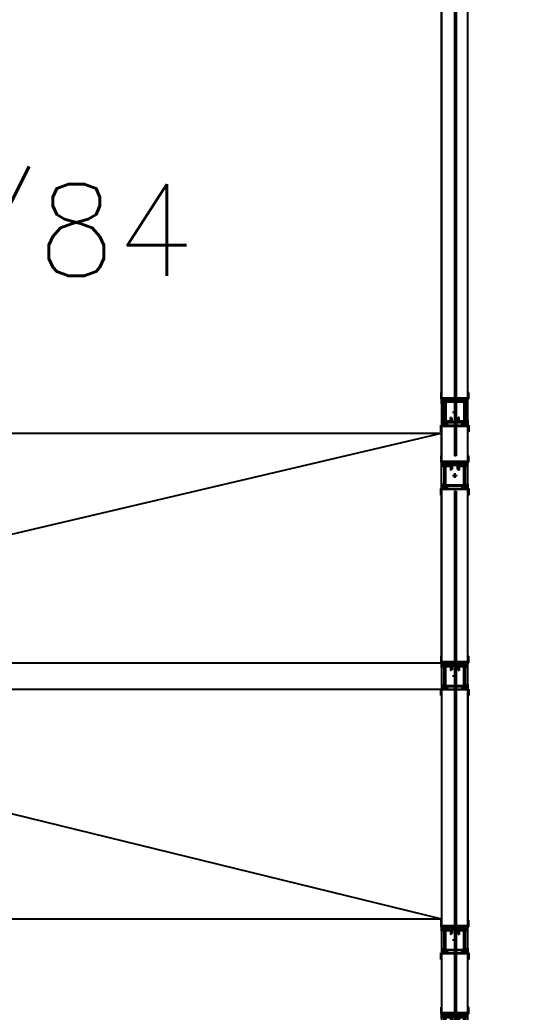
# Model space of a CAD drawing. Header units: millimetres. Extents: x 2280 to 2568, y 1267 to 1403.
# Drawn here: x 2297.661 to 2298.737, y 1348.839 to 1350.998 of the extents above; entities that cross this region are included whole.
import ezdxf

# ---------------------------------------------------------------- set-up
doc = ezdxf.new("R2010")
doc.units = ezdxf.units.MM
for name, color, linetype in [('6', 6, 'Continuous'), ('ALV', 2, 'Continuous'), ('DIV', 2, 'Continuous'), ('ENDEREÇO NOVO', 2, 'Continuous'), ('PL-Áreas-Depto', 2, 'Continuous'), ('REVISÃO', 6, 'Continuous')]:
    doc.layers.add(name, color=color, linetype=linetype)
doc.layers.get('REVISÃO').off()
doc.styles.add('UNB-100', font='simplex.shx', dxfattribs={"height": 0.2})

# ---------------------------------------------------------------- blocks, each defined once
blk = doc.blocks.new('div c mtt')
at = {"layer": 'DIV'}
for p, q in [((-0.0185, 1.2285), (-0.0285, 1.2285)), ((-0.0285, 1.2185), (-0.0285, 1.2285)), ((-0.0265, 1.2185), (-0.0285, 1.2185)), ((-0.0235, 1.2265), (-0.0265, 1.2265)), ((-0.0265, 1.2265), (-0.0265, 1.2185)), ((-0.0235, 1.2265), (-0.0235, 1.1735)), ((-0.0235, 1.2215), (-0.0235, 1.2265)), ((-0.0075, 1.2215), (-0.0235, 1.2215)), ((-0.0215, 1.2265), (-0.0215, 1.2235)), ((-0.0185, 1.2265), (-0.0215, 1.2265)), ((0.0215, 1.2235), (-0.0215, 1.2235)), ((-0.0215, 1.1785), (-0.0215, 1.2215)), ((-0.0095, 1.2195), (-0.0195, 1.2195)), ((-0.0195, 1.1785), (-0.0195, 1.2195)), ((-0.0185, 1.2285), (-0.0185, 1.2265)), ((-0.0095, 1.2195), (-0.0095, 1.2115)), ((-0.0075, 1.2115), (-0.0095, 1.2115)), ((-0.0075, 1.2215), (-0.0075, 1.2115)), ((-0.0055, 1.2135), (-0.0075, 1.2135)), ((-0.0055, 1.2215), (-0.0055, 1.2135)), ((0.0055, 1.2215), (-0.0055, 1.2215)), ((0.0055, 1.2215), (0.0055, 1.2135)), ((0.0075, 1.2135), (0.0055, 1.2135)), ((0.0075, 1.2215), (0.0075, 1.2115)), ((0.0235, 1.2215), (0.0075, 1.2215)), ((0.0095, 1.2115), (0.0075, 1.2115)), ((0.0095, 1.2195), (0.0095, 1.2115)), ((0.0195, 1.2195), (0.0095, 1.2195)), ((0.0185, 1.2265), (0.0185, 1.2285)), ((0.0185, 1.2285), (0.0285, 1.2285)), ((0.0185, 1.2265), (0.0215, 1.2265)), ((0.0195, 1.1785), (0.0195, 1.2195)), ((0.0215, 1.2265), (0.0215, 1.2235)), ((0.0215, 1.1785), (0.0215, 1.2215)), ((0.0235, 1.1735), (0.0235, 1.2265)), ((0.0235, 1.2265), (0.0265, 1.2265)), ((0.0235, 1.2215), (0.0235, 1.2265)), ((0.0265, 1.2185), (0.0265, 1.2265)), ((0.0265, 1.2185), (0.0285, 1.2185)), ((0.0285, 1.2185), (0.0285, 1.2285)), ((-0.0051, 1.2), (0.0051, 1.2)), ((-0.0049, 1.2), (0.0049, 1.2)), ((0, 1.1949), (0, 1.2051)), ((0, 1.1951), (0, 1.2049)), ((-0.0305, 1.1571, 1.35), (-0.0305, 1.1715, 1.35)), ((-0.0305, 1.1715, 1.35), (-0.0185, 1.1715, 1.35)), ((-0.0285, 1.1815), (-0.0285, 1.1715)), ((-0.0265, 1.1815), (-0.0285, 1.1815)), ((-0.0185, 1.1715), (-0.0285, 1.1715)), ((0.0285, 1.1695, 1.35), (-0.0285, 1.1695, 1.35)), ((-0.0285, 1.1695, 1.35), (-0.0285, 1.1571, 1.35)), ((0.0285, 1.1695, 1.35), (-0.0285, 1.1695, 1.35)), ((-0.0285, 1.1695, 1.35), (-0.0285, 0.0305, 1.35)), ((-0.0265, 1.1815), (-0.0265, 1.1735)), ((-0.0235, 1.1735), (-0.0265, 1.1735)), ((-0.0215, 1.1785), (-0.0235, 1.1785)), ((-0.0235, 1.1785), (-0.0235, 1.1735)), ((-0.0215, 1.1735), (-0.0215, 1.1765)), ((0.0215, 1.1765), (-0.0215, 1.1765)), ((-0.0185, 1.1735), (-0.0215, 1.1735)), ((0.0195, 1.1785), (-0.0195, 1.1785)), ((-0.0185, 1.1715, 1.35), (-0.0185, 1.1765, 1.35)), ((-0.0185, 1.1765, 1.35), (-0.0165, 1.1765, 1.35)), ((-0.0185, 1.1715), (-0.0185, 1.1735)), ((-0.0165, 1.1765, 1.35), (-0.0165, 1.1715, 1.35)), ((-0.0165, 1.1715, 1.35), (0.0165, 1.1715, 1.35)), ((0.0165, 1.1715, 1.35), (0.0165, 1.1765, 1.35)), ((0.0165, 1.1765, 1.35), (0.0185, 1.1765, 1.35)), ((0.0185, 1.1765, 1.35), (0.0185, 1.1715, 1.35)), ((0.0185, 1.1735), (0.0185, 1.1715)), ((0.0185, 1.1735), (0.0215, 1.1735)), ((0.0185, 1.1715, 1.35), (0.0305, 1.1715, 1.35)), ((0.0185, 1.1715), (0.0285, 1.1715)), ((0.0235, 1.1785), (0.0215, 1.1785)), ((0.0215, 1.1735), (0.0215, 1.1765)), ((0.0235, 1.1785), (0.0235, 1.1735)), ((0.0235, 1.1735), (0.0265, 1.1735)), ((0.0265, 1.1815), (0.0285, 1.1815)), ((0.0265, 1.1735), (0.0265, 1.1815)), ((0.0285, 1.1815), (0.0285, 1.1715)), ((0.0285, 1.1571, 1.35), (0.0285, 1.1695, 1.35)), ((0.0285, 0.0305, 1.35), (0.0285, 1.1695, 1.35)), ((0.0305, 1.1715, 1.35), (0.0305, 1.1571, 1.35)), ((-0.0285, 1.1571, 1.35), (-0.0305, 1.1571, 1.35)), ((0.0305, 1.1571, 1.35), (0.0285, 1.1571, 1.35)), ((-0.0285, 0.0429, 1.35), (-0.0305, 0.0429, 1.35)), ((-0.0305, 0.0429, 1.35), (-0.0305, 0.0285, 1.35)), ((-0.0305, 0.0285, 1.35), (-0.0185, 0.0285, 1.35)), ((-0.0285, 0.0305, 1.35), (-0.0285, 0.0429, 1.35)), ((0.0285, 0.0305, 1.35), (-0.0285, 0.0305, 1.35)), ((-0.0285, 0.0305, 1.35), (0.0285, 0.0305, 1.35)), ((-0.0185, 0.0285), (-0.0285, 0.0285)), ((-0.0285, 0.0185), (-0.0285, 0.0285)), ((-0.0235, 0.0265), (-0.0265, 0.0265)), ((-0.0265, 0.0265), (-0.0265, 0.0185)), ((-0.0235, 0.0265), (-0.0235, -0.0265)), ((-0.0235, 0.0215), (-0.0235, 0.0265)), ((-0.0215, 0.0265), (-0.0215, 0.0235)), ((-0.0185, 0.0265), (-0.0215, 0.0265)), ((0.0215, 0.0235), (-0.0215, 0.0235)), ((-0.0185, 0.0285, 1.35), (-0.0185, 0.0235, 1.35)), ((-0.0185, 0.0285), (-0.0185, 0.0265)), ((-0.0185, 0.0235, 1.35), (-0.0165, 0.0235, 1.35)), ((-0.0165, 0.0235, 1.35), (-0.0165, 0.0285, 1.35)), ((-0.0165, 0.0285, 1.35), (0.0165, 0.0285, 1.35)), ((0.0165, 0.0285, 1.35), (0.0165, 0.0235, 1.35)), ((0.0165, 0.0235, 1.35), (0.0185, 0.0235, 1.35)), ((0.0185, 0.0235, 1.35), (0.0185, 0.0285, 1.35)), ((0.0185, 0.0285, 1.35), (0.0305, 0.0285, 1.35)), ((0.0185, 0.0265), (0.0185, 0.0285)), ((0.0185, 0.0285), (0.0285, 0.0285)), ((0.0185, 0.0265), (0.0215, 0.0265)), ((0.0215, 0.0265), (0.0215, 0.0235)), ((0.0235, -0.0265), (0.0235, 0.0265)), ((0.0235, 0.0265), (0.0265, 0.0265)), ((0.0235, 0.0215), (0.0235, 0.0265)), ((0.0265, 0.0185), (0.0265, 0.0265)), ((0.0305, 0.0429, 1.35), (0.0285, 0.0429, 1.35)), ((0.0285, 0.0429, 1.35), (0.0285, 0.0305, 1.35)), ((0.0285, 0.0185), (0.0285, 0.0285)), ((0.0305, 0.0285, 1.35), (0.0305, 0.0429, 1.35)), ((-0.0265, 0.0185), (-0.0285, 0.0185)), ((-0.0075, 0.0215), (-0.0235, 0.0215)), ((-0.0215, -0.0215), (-0.0215, 0.0215)), ((-0.0095, 0.0195), (-0.0195, 0.0195)), ((-0.0195, -0.0215), (-0.0195, 0.0195)), ((-0.0095, 0.0195), (-0.0095, 0.0115)), ((-0.0075, 0.0115), (-0.0095, 0.0115)), ((-0.0075, 0.0215), (-0.0075, 0.0115)), ((-0.0055, 0.0135), (-0.0075, 0.0135)), ((-0.0055, 0.0215), (-0.0055, 0.0135)), ((0.0055, 0.0215), (-0.0055, 0.0215)), ((-0.0049, 0), (0.0049, 0)), ((0, -0.0051), (0, 0.0051)), ((0, 0.0051), (0, -0.0051)), ((0, -0.0049), (0, 0.0049)), ((0.0055, 0.0215), (0.0055, 0.0135)), ((0.0075, 0.0135), (0.0055, 0.0135)), ((0.0075, 0.0215), (0.0075, 0.0115)), ((0.0235, 0.0215), (0.0075, 0.0215)), ((0.0095, 0.0115), (0.0075, 0.0115)), ((0.0095, 0.0195), (0.0095, 0.0115)), ((0.0195, 0.0195), (0.0095, 0.0195)), ((0.0195, -0.0215), (0.0195, 0.0195)), ((0.0215, -0.0215), (0.0215, 0.0215)), ((0.0265, 0.0185), (0.0285, 0.0185)), ((-0.0285, -0.0185), (-0.0285, -0.0285)), ((-0.0265, -0.0185), (-0.0285, -0.0185)), ((-0.0265, -0.0185), (-0.0265, -0.0265)), ((-0.0215, -0.0215), (-0.0235, -0.0215)), ((-0.0235, -0.0215), (-0.0235, -0.0265)), ((0.0195, -0.0215), (-0.0195, -0.0215)), ((-0.0051, 0), (0.0051, 0)), ((-0.0051, 0), (0.0051, 0)), ((0.0235, -0.0215), (0.0215, -0.0215)), ((0.0235, -0.0215), (0.0235, -0.0265)), ((0.0265, -0.0185), (0.0285, -0.0185)), ((0.0265, -0.0265), (0.0265, -0.0185)), ((0.0285, -0.0185), (0.0285, -0.0285)), ((-0.0305, -0.0429, 1.35), (-0.0305, -0.0285, 1.35)), ((-0.0305, -0.0285, 1.35), (-0.0185, -0.0285, 1.35)), ((-0.0285, -0.0429, 1.35), (-0.0305, -0.0429, 1.35)), ((-0.0185, -0.0285), (-0.0285, -0.0285)), ((0.0285, -0.0305, 1.35), (-0.0285, -0.0305, 1.35)), ((-0.0285, -0.0305, 1.35), (-0.0285, -0.0429, 1.35)), ((0.0285, -0.0305, 1.35), (-0.0285, -0.0305, 1.35)), ((-0.0235, -0.0265), (-0.0265, -0.0265)), ((-0.0215, -0.0265), (-0.0215, -0.0235)), ((0.0215, -0.0235), (-0.0215, -0.0235)), ((-0.0185, -0.0265), (-0.0215, -0.0265)), ((-0.0185, -0.0285, 1.35), (-0.0185, -0.0235, 1.35)), ((-0.0185, -0.0235, 1.35), (-0.0165, -0.0235, 1.35)), ((-0.0185, -0.0285), (-0.0185, -0.0265)), ((-0.0165, -0.0235, 1.35), (-0.0165, -0.0285, 1.35)), ((-0.0165, -0.0285, 1.35), (0.0165, -0.0285, 1.35)), ((0.0165, -0.0285, 1.35), (0.0165, -0.0235, 1.35)), ((0.0165, -0.0235, 1.35), (0.0185, -0.0235, 1.35)), ((0.0185, -0.0235, 1.35), (0.0185, -0.0285, 1.35)), ((0.0185, -0.0265), (0.0185, -0.0285)), ((0.0185, -0.0265), (0.0215, -0.0265)), ((0.0185, -0.0285, 1.35), (0.0305, -0.0285, 1.35)), ((0.0185, -0.0285), (0.0285, -0.0285)), ((0.0215, -0.0265), (0.0215, -0.0235)), ((0.0235, -0.0265), (0.0265, -0.0265)), ((0.0285, -0.0429, 1.35), (0.0285, -0.0305, 1.35)), ((0.0305, -0.0429, 1.35), (0.0285, -0.0429, 1.35)), ((0.0305, -0.0285, 1.35), (0.0305, -0.0429, 1.35))]:
    blk.add_line(p, q, dxfattribs=at)
at = {"layer": 'DIV', "color": 1}
for p, q in [((-0.0005, 1.1655, 1.35), (-0.0005, 0.0425, 1.35)), ((0.0035, 1.1655, 1.35), (-0.0005, 1.1655, 1.35)), ((0.0035, 1.1655, 1.35), (0.0035, 0.0425, 1.35)), ((0.0035, 0.0425, 1.35), (-0.0005, 0.0425, 1.35))]:
    blk.add_line(p, q, dxfattribs=at)

msp = doc.modelspace()

# ---------------------------------------------------------------- linework, layer by layer
at = {"layer": 'ALV', "ltscale": 10}
for p, q in [((2298.5794, 1350.1877, -4.5533), (2298.5794, 1352.1784, 20.7674)), ((2298.6364, 1350.1877, -4.5533), (2298.6364, 1352.1784, 20.7674)), ((2296.5399, 1349.6195, 0.0057), (2298.5794, 1350.099, 1.35)), ((2298.5794, 1349.6134, -3.8736), (2298.5794, 1350.099, 2.3032)), ((2298.6364, 1349.6134, -3.8736), (2298.6364, 1350.1143, 2.4979)), ((2296.5342, 1349.542, 0.3), (2298.5794, 1349.042, 1.35)), ((2298.5794, 1349.5277, -3.8736), (2298.5794, 1349.042, 2.3032)), ((2298.6364, 1349.5277, -3.8736), (2298.6364, 1349.0267, 2.4979))]:
    msp.add_line(p, q, dxfattribs=at)
at = {"layer": 'DIV'}
for p, q in [((2298.5794, 1350.1877, -1.5), (2298.5774, 1350.1877, -1.5)), ((2298.5774, 1350.1877, -1.5), (2298.5774, 1350.1733, -1.5)), ((2298.5794, 1350.1753, -1.5), (2298.5794, 1350.1877, -1.5)), ((2298.6384, 1350.1877, -1.5), (2298.6364, 1350.1877, -1.5)), ((2298.6364, 1350.1877, -1.5), (2298.6364, 1350.1753, -1.5)), ((2298.6384, 1350.1733, -1.5), (2298.6384, 1350.1877, -1.5)), ((2298.5774, 1350.1733, -1.5), (2298.5894, 1350.1733, -1.5)), ((2298.6364, 1350.1753, -1.5), (2298.5794, 1350.1753, -1.5)), ((2298.6364, 1350.1753, -1.5), (2298.5794, 1350.1753, -1.5)), ((2298.5794, 1350.1633, -2.85), (2298.5794, 1350.1733, -2.85)), ((2298.5894, 1350.1733, -2.85), (2298.5794, 1350.1733, -2.85)), ((2298.5814, 1350.1633, -2.85), (2298.5794, 1350.1633, -2.85)), ((2298.5844, 1350.1713, -2.85), (2298.5814, 1350.1713, -2.85)), ((2298.5814, 1350.1633, -2.85), (2298.5814, 1350.1713, -2.85)), ((2298.5844, 1350.1183, -2.85), (2298.5844, 1350.1713, -2.85)), ((2298.5844, 1350.1663, -2.85), (2298.5844, 1350.1713, -2.85)), ((2298.5864, 1350.1663, -2.85), (2298.5844, 1350.1663, -2.85)), ((2298.5894, 1350.1713, -2.85), (2298.5864, 1350.1713, -2.85)), ((2298.5864, 1350.1713, -2.85), (2298.5864, 1350.1683, -2.85)), ((2298.6294, 1350.1683, -2.85), (2298.5864, 1350.1683, -2.85)), ((2298.5864, 1350.1663, -2.85), (2298.5864, 1350.1233, -2.85)), ((2298.5884, 1350.1663, -2.85), (2298.5884, 1350.1253, -2.85)), ((2298.6274, 1350.1663, -2.85), (2298.5884, 1350.1663, -2.85)), ((2298.5894, 1350.1733, -1.5), (2298.5894, 1350.1683, -1.5)), ((2298.5894, 1350.1733, -2.85), (2298.5894, 1350.1713, -2.85)), ((2298.5894, 1350.1683, -1.5), (2298.5914, 1350.1683, -1.5)), ((2298.5914, 1350.1683, -1.5), (2298.5914, 1350.1733, -1.5)), ((2298.5914, 1350.1733, -1.5), (2298.6244, 1350.1733, -1.5)), ((2298.6244, 1350.1733, -1.5), (2298.6244, 1350.1683, -1.5)), ((2298.6244, 1350.1683, -1.5), (2298.6264, 1350.1683, -1.5)), ((2298.6264, 1350.1683, -1.5), (2298.6264, 1350.1733, -1.5)), ((2298.6264, 1350.1733, -1.5), (2298.6384, 1350.1733, -1.5)), ((2298.6264, 1350.1733, -2.85), (2298.6364, 1350.1733, -2.85)), ((2298.6264, 1350.1713, -2.85), (2298.6264, 1350.1733, -2.85)), ((2298.6264, 1350.1713, -2.85), (2298.6294, 1350.1713, -2.85)), ((2298.6274, 1350.1663, -2.85), (2298.6274, 1350.1253, -2.85)), ((2298.6294, 1350.1713, -2.85), (2298.6294, 1350.1683, -2.85)), ((2298.6294, 1350.1663, -2.85), (2298.6294, 1350.1233, -2.85)), ((2298.6314, 1350.1663, -2.85), (2298.6294, 1350.1663, -2.85)), ((2298.6314, 1350.1713, -2.85), (2298.6314, 1350.1183, -2.85)), ((2298.6314, 1350.1713, -2.85), (2298.6344, 1350.1713, -2.85)), ((2298.6314, 1350.1663, -2.85), (2298.6314, 1350.1713, -2.85)), ((2298.6344, 1350.1713, -2.85), (2298.6344, 1350.1633, -2.85)), ((2298.6344, 1350.1633, -2.85), (2298.6364, 1350.1633, -2.85)), ((2298.6364, 1350.1633, -2.85), (2298.6364, 1350.1733, -2.85)), ((2298.6028, 1350.1448, -2.85), (2298.613, 1350.1448, -2.85)), ((2298.6028, 1350.1448, -2.85), (2298.613, 1350.1448, -2.85)), ((2298.6029, 1350.1448, -2.85), (2298.6128, 1350.1448, -2.85)), ((2298.6079, 1350.1499, -2.85), (2298.6079, 1350.1397, -2.85)), ((2298.6079, 1350.1397, -2.85), (2298.6079, 1350.1499, -2.85)), ((2298.6079, 1350.1498, -2.85), (2298.6079, 1350.1399, -2.85)), ((2298.5814, 1350.1263, -2.85), (2298.5794, 1350.1263, -2.85)), ((2298.5794, 1350.1263, -2.85), (2298.5794, 1350.1163, -2.85)), ((2298.5814, 1350.1183, -2.85), (2298.5814, 1350.1263, -2.85)), ((2298.5844, 1350.1183, -2.85), (2298.5814, 1350.1183, -2.85)), ((2298.6004, 1350.1233, -2.85), (2298.5844, 1350.1233, -2.85)), ((2298.5844, 1350.1233, -2.85), (2298.5844, 1350.1183, -2.85)), ((2298.6294, 1350.1213, -2.85), (2298.5864, 1350.1213, -2.85)), ((2298.5864, 1350.1183, -2.85), (2298.5864, 1350.1213, -2.85)), ((2298.5894, 1350.1183, -2.85), (2298.5864, 1350.1183, -2.85)), ((2298.5984, 1350.1253, -2.85), (2298.5884, 1350.1253, -2.85)), ((2298.5894, 1350.1163, -1.5), (2298.5894, 1350.1213, -1.5)), ((2298.5894, 1350.1213, -1.5), (2298.5914, 1350.1213, -1.5)), ((2298.5894, 1350.1163, -2.85), (2298.5894, 1350.1183, -2.85)), ((2298.5914, 1350.1213, -1.5), (2298.5914, 1350.1163, -1.5)), ((2298.5984, 1350.1253, -2.85), (2298.5984, 1350.1333, -2.85)), ((2298.6004, 1350.1333, -2.85), (2298.5984, 1350.1333, -2.85)), ((2298.6004, 1350.1233, -2.85), (2298.6004, 1350.1333, -2.85)), ((2298.6024, 1350.1313, -2.85), (2298.6004, 1350.1313, -2.85)), ((2298.6024, 1350.1233, -2.85), (2298.6024, 1350.1313, -2.85)), ((2298.6134, 1350.1233, -2.85), (2298.6024, 1350.1233, -2.85)), ((2298.6134, 1350.1233, -2.85), (2298.6134, 1350.1313, -2.85)), ((2298.6154, 1350.1313, -2.85), (2298.6134, 1350.1313, -2.85)), ((2298.6154, 1350.1233, -2.85), (2298.6154, 1350.1333, -2.85)), ((2298.6174, 1350.1333, -2.85), (2298.6154, 1350.1333, -2.85)), ((2298.6314, 1350.1233, -2.85), (2298.6154, 1350.1233, -2.85)), ((2298.6174, 1350.1253, -2.85), (2298.6174, 1350.1333, -2.85)), ((2298.6274, 1350.1253, -2.85), (2298.6174, 1350.1253, -2.85)), ((2298.6244, 1350.1163, -1.5), (2298.6244, 1350.1213, -1.5)), ((2298.6244, 1350.1213, -1.5), (2298.6264, 1350.1213, -1.5)), ((2298.6264, 1350.1213, -1.5), (2298.6264, 1350.1163, -1.5)), ((2298.6264, 1350.1183, -2.85), (2298.6294, 1350.1183, -2.85)), ((2298.6264, 1350.1183, -2.85), (2298.6264, 1350.1163, -2.85)), ((2298.6294, 1350.1183, -2.85), (2298.6294, 1350.1213, -2.85)), ((2298.6314, 1350.1233, -2.85), (2298.6314, 1350.1183, -2.85)), ((2298.6314, 1350.1183, -2.85), (2298.6344, 1350.1183, -2.85)), ((2298.6344, 1350.1263, -2.85), (2298.6364, 1350.1263, -2.85)), ((2298.6344, 1350.1263, -2.85), (2298.6344, 1350.1183, -2.85)), ((2298.6364, 1350.1263, -2.85), (2298.6364, 1350.1163, -2.85)), ((2296.5379, 1350.099, 0.0057), (2298.5794, 1350.099, 1.35)), ((2298.5774, 1350.102, -1.5), (2298.5774, 1350.1163, -1.5)), ((2298.5774, 1350.1163, -1.5), (2298.5894, 1350.1163, -1.5)), ((2298.5794, 1350.102, -1.5), (2298.5774, 1350.102, -1.5)), ((2298.5894, 1350.1163, -2.85), (2298.5794, 1350.1163, -2.85)), ((2298.6364, 1350.1143, -1.5), (2298.5794, 1350.1143, -1.5)), ((2298.5794, 1350.1143, -1.5), (2298.5794, 1350.102, -1.5)), ((2298.5794, 1350.1143, -1.5), (2298.6364, 1350.1143, -1.5)), ((2298.5914, 1350.1163, -1.5), (2298.6244, 1350.1163, -1.5)), ((2298.6264, 1350.1163, -1.5), (2298.6384, 1350.1163, -1.5)), ((2298.6264, 1350.1163, -2.85), (2298.6364, 1350.1163, -2.85)), ((2298.6364, 1350.102, -1.5), (2298.6364, 1350.1143, -1.5)), ((2298.6384, 1350.102, -1.5), (2298.6364, 1350.102, -1.5)), ((2298.6384, 1350.1163, -1.5), (2298.6384, 1350.102, -1.5)), ((2298.5794, 1349.6134, -1.5), (2298.5774, 1349.6134, -1.5)), ((2298.5774, 1349.6134, -1.5), (2298.5774, 1349.599, -1.5)), ((2298.5794, 1349.601, -1.5), (2298.5794, 1349.6134, -1.5)), ((2298.6364, 1349.601, -1.5), (2298.5794, 1349.601, -1.5)), ((2298.5794, 1349.601, -1.5), (2298.6364, 1349.601, -1.5)), ((2298.6384, 1349.6134, -1.5), (2298.6364, 1349.6134, -1.5)), ((2298.6364, 1349.6134, -1.5), (2298.6364, 1349.601, -1.5)), ((2298.6384, 1349.599, -1.5), (2298.6384, 1349.6134, -1.5)), ((2297.4021, 1349.599, -2.85), (2298.5794, 1349.599, 1.35)), ((2298.5774, 1349.599, -1.5), (2298.5894, 1349.599, -1.5)), ((2298.5894, 1349.599, -2.85), (2298.5794, 1349.599, -2.85)), ((2298.5794, 1349.589, -2.85), (2298.5794, 1349.599, -2.85)), ((2298.5814, 1349.589, -2.85), (2298.5794, 1349.589, -2.85)), ((2298.5844, 1349.597, -2.85), (2298.5814, 1349.597, -2.85)), ((2298.5814, 1349.597, -2.85), (2298.5814, 1349.589, -2.85)), ((2298.5844, 1349.597, -2.85), (2298.5844, 1349.544, -2.85)), ((2298.5844, 1349.592, -2.85), (2298.5844, 1349.597, -2.85)), ((2298.6004, 1349.592, -2.85), (2298.5844, 1349.592, -2.85)), ((2298.5864, 1349.597, -2.85), (2298.5864, 1349.594, -2.85)), ((2298.5894, 1349.597, -2.85), (2298.5864, 1349.597, -2.85)), ((2298.6294, 1349.594, -2.85), (2298.5864, 1349.594, -2.85)), ((2298.5864, 1349.549, -2.85), (2298.5864, 1349.592, -2.85)), ((2298.5984, 1349.59, -2.85), (2298.5884, 1349.59, -2.85)), ((2298.5884, 1349.549, -2.85), (2298.5884, 1349.59, -2.85)), ((2298.5894, 1349.599, -1.5), (2298.5894, 1349.594, -1.5)), ((2298.5894, 1349.599, -2.85), (2298.5894, 1349.597, -2.85)), ((2298.5894, 1349.594, -1.5), (2298.5914, 1349.594, -1.5)), ((2298.5914, 1349.594, -1.5), (2298.5914, 1349.599, -1.5)), ((2298.5914, 1349.599, -1.5), (2298.6244, 1349.599, -1.5)), ((2298.5984, 1349.59, -2.85), (2298.5984, 1349.582, -2.85)), ((2298.6004, 1349.582, -2.85), (2298.5984, 1349.582, -2.85)), ((2298.6004, 1349.592, -2.85), (2298.6004, 1349.582, -2.85)), ((2298.6024, 1349.584, -2.85), (2298.6004, 1349.584, -2.85)), ((2298.6024, 1349.592, -2.85), (2298.6024, 1349.584, -2.85)), ((2298.6134, 1349.592, -2.85), (2298.6024, 1349.592, -2.85)), ((2298.6134, 1349.592, -2.85), (2298.6134, 1349.584, -2.85)), ((2298.6154, 1349.584, -2.85), (2298.6134, 1349.584, -2.85)), ((2298.6154, 1349.592, -2.85), (2298.6154, 1349.582, -2.85)), ((2298.6314, 1349.592, -2.85), (2298.6154, 1349.592, -2.85)), ((2298.6174, 1349.582, -2.85), (2298.6154, 1349.582, -2.85)), ((2298.6174, 1349.59, -2.85), (2298.6174, 1349.582, -2.85)), ((2298.6274, 1349.59, -2.85), (2298.6174, 1349.59, -2.85)), ((2298.6244, 1349.599, -1.5), (2298.6244, 1349.594, -1.5)), ((2298.6244, 1349.594, -1.5), (2298.6264, 1349.594, -1.5)), ((2298.6264, 1349.594, -1.5), (2298.6264, 1349.599, -1.5)), ((2298.6264, 1349.599, -1.5), (2298.6384, 1349.599, -1.5)), ((2298.6264, 1349.597, -2.85), (2298.6264, 1349.599, -2.85)), ((2298.6264, 1349.599, -2.85), (2298.6364, 1349.599, -2.85)), ((2298.6264, 1349.597, -2.85), (2298.6294, 1349.597, -2.85)), ((2298.6274, 1349.549, -2.85), (2298.6274, 1349.59, -2.85)), ((2298.6294, 1349.597, -2.85), (2298.6294, 1349.594, -2.85)), ((2298.6294, 1349.549, -2.85), (2298.6294, 1349.592, -2.85)), ((2298.6314, 1349.544, -2.85), (2298.6314, 1349.597, -2.85)), ((2298.6314, 1349.597, -2.85), (2298.6344, 1349.597, -2.85)), ((2298.6314, 1349.592, -2.85), (2298.6314, 1349.597, -2.85)), ((2298.6344, 1349.589, -2.85), (2298.6344, 1349.597, -2.85)), ((2298.6344, 1349.589, -2.85), (2298.6364, 1349.589, -2.85)), ((2298.6364, 1349.589, -2.85), (2298.6364, 1349.599, -2.85)), ((2298.6028, 1349.5705, -2.85), (2298.613, 1349.5705, -2.85)), ((2298.6028, 1349.5705, -2.85), (2298.613, 1349.5705, -2.85)), ((2298.6029, 1349.5705, -2.85), (2298.6128, 1349.5705, -2.85)), ((2298.6079, 1349.5654, -2.85), (2298.6079, 1349.5756, -2.85)), ((2298.6079, 1349.5756, -2.85), (2298.6079, 1349.5654, -2.85)), ((2298.6079, 1349.5656, -2.85), (2298.6079, 1349.5755, -2.85)), ((2297.4021, 1349.542, -2.85), (2298.5794, 1349.542, 1.35)), ((2298.5774, 1349.5277, -1.5), (2298.5774, 1349.542, -1.5)), ((2298.5774, 1349.542, -1.5), (2298.5894, 1349.542, -1.5)), ((2298.5794, 1349.552, -2.85), (2298.5794, 1349.542, -2.85)), ((2298.5814, 1349.552, -2.85), (2298.5794, 1349.552, -2.85)), ((2298.5894, 1349.542, -2.85), (2298.5794, 1349.542, -2.85)), ((2298.6364, 1349.54, -1.5), (2298.5794, 1349.54, -1.5)), ((2298.5794, 1349.54, -1.5), (2298.5794, 1349.5277, -1.5)), ((2298.6364, 1349.54, -1.5), (2298.5794, 1349.54, -1.5)), ((2298.5814, 1349.552, -2.85), (2298.5814, 1349.544, -2.85)), ((2298.5844, 1349.544, -2.85), (2298.5814, 1349.544, -2.85)), ((2298.5864, 1349.549, -2.85), (2298.5844, 1349.549, -2.85)), ((2298.5844, 1349.549, -2.85), (2298.5844, 1349.544, -2.85)), ((2298.5864, 1349.544, -2.85), (2298.5864, 1349.547, -2.85)), ((2298.6294, 1349.547, -2.85), (2298.5864, 1349.547, -2.85)), ((2298.5894, 1349.544, -2.85), (2298.5864, 1349.544, -2.85)), ((2298.6274, 1349.549, -2.85), (2298.5884, 1349.549, -2.85)), ((2298.5894, 1349.542, -1.5), (2298.5894, 1349.547, -1.5)), ((2298.5894, 1349.547, -1.5), (2298.5914, 1349.547, -1.5)), ((2298.5894, 1349.542, -2.85), (2298.5894, 1349.544, -2.85)), ((2298.5914, 1349.547, -1.5), (2298.5914, 1349.542, -1.5)), ((2298.5914, 1349.542, -1.5), (2298.6244, 1349.542, -1.5)), ((2298.6244, 1349.542, -1.5), (2298.6244, 1349.547, -1.5)), ((2298.6244, 1349.547, -1.5), (2298.6264, 1349.547, -1.5)), ((2298.6264, 1349.547, -1.5), (2298.6264, 1349.542, -1.5)), ((2298.6264, 1349.544, -2.85), (2298.6264, 1349.542, -2.85)), ((2298.6264, 1349.544, -2.85), (2298.6294, 1349.544, -2.85)), ((2298.6264, 1349.542, -1.5), (2298.6384, 1349.542, -1.5)), ((2298.6264, 1349.542, -2.85), (2298.6364, 1349.542, -2.85)), ((2298.6314, 1349.549, -2.85), (2298.6294, 1349.549, -2.85)), ((2298.6294, 1349.544, -2.85), (2298.6294, 1349.547, -2.85)), ((2298.6314, 1349.549, -2.85), (2298.6314, 1349.544, -2.85)), ((2298.6314, 1349.544, -2.85), (2298.6344, 1349.544, -2.85)), ((2298.6344, 1349.552, -2.85), (2298.6364, 1349.552, -2.85)), ((2298.6344, 1349.544, -2.85), (2298.6344, 1349.552, -2.85)), ((2298.6364, 1349.552, -2.85), (2298.6364, 1349.542, -2.85)), ((2298.6364, 1349.5277, -1.5), (2298.6364, 1349.54, -1.5)), ((2298.6384, 1349.542, -1.5), (2298.6384, 1349.5277, -1.5)), ((2298.5794, 1349.5277, -1.5), (2298.5774, 1349.5277, -1.5)), ((2298.6384, 1349.5277, -1.5), (2298.6364, 1349.5277, -1.5)), ((2296.5342, 1349.042, -1.0305), (2298.5794, 1349.042, 1.35)), ((2298.5794, 1349.0391, -1.5), (2298.5774, 1349.0391, -1.5)), ((2298.5774, 1349.0391, -1.5), (2298.5774, 1349.0247, -1.5)), ((2298.5794, 1349.0267, -1.5), (2298.5794, 1349.0391, -1.5)), ((2298.6384, 1349.0391, -1.5), (2298.6364, 1349.0391, -1.5)), ((2298.6364, 1349.0391, -1.5), (2298.6364, 1349.0267, -1.5)), ((2298.6384, 1349.0247, -1.5), (2298.6384, 1349.0391, -1.5)), ((2298.5774, 1349.0247, -1.5), (2298.5894, 1349.0247, -1.5)), ((2298.6364, 1349.0267, -1.5), (2298.5794, 1349.0267, -1.5)), ((2298.5794, 1349.0267, -1.5), (2298.6364, 1349.0267, -1.5)), ((2298.5894, 1349.0247, -2.85), (2298.5794, 1349.0247, -2.85)), ((2298.5794, 1349.0147, -2.85), (2298.5794, 1349.0247, -2.85)), ((2298.5844, 1349.0227, -2.85), (2298.5814, 1349.0227, -2.85)), ((2298.5814, 1349.0227, -2.85), (2298.5814, 1349.0147, -2.85)), ((2298.5844, 1349.0227, -2.85), (2298.5844, 1348.9697, -2.85)), ((2298.5844, 1349.0177, -2.85), (2298.5844, 1349.0227, -2.85)), ((2298.6004, 1349.0177, -2.85), (2298.5844, 1349.0177, -2.85)), ((2298.5864, 1349.0227, -2.85), (2298.5864, 1349.0197, -2.85)), ((2298.5894, 1349.0227, -2.85), (2298.5864, 1349.0227, -2.85)), ((2298.6294, 1349.0197, -2.85), (2298.5864, 1349.0197, -2.85)), ((2298.5864, 1348.9747, -2.85), (2298.5864, 1349.0177, -2.85)), ((2298.5894, 1349.0247, -1.5), (2298.5894, 1349.0197, -1.5)), ((2298.5894, 1349.0247, -2.85), (2298.5894, 1349.0227, -2.85)), ((2298.5894, 1349.0197, -1.5), (2298.5914, 1349.0197, -1.5)), ((2298.5914, 1349.0197, -1.5), (2298.5914, 1349.0247, -1.5)), ((2298.5914, 1349.0247, -1.5), (2298.6244, 1349.0247, -1.5)), ((2298.6004, 1349.0177, -2.85), (2298.6004, 1349.0077, -2.85)), ((2298.6024, 1349.0177, -2.85), (2298.6024, 1349.0097, -2.85)), ((2298.6134, 1349.0177, -2.85), (2298.6024, 1349.0177, -2.85)), ((2298.6134, 1349.0177, -2.85), (2298.6134, 1349.0097, -2.85)), ((2298.6154, 1349.0177, -2.85), (2298.6154, 1349.0077, -2.85)), ((2298.6314, 1349.0177, -2.85), (2298.6154, 1349.0177, -2.85)), ((2298.6244, 1349.0247, -1.5), (2298.6244, 1349.0197, -1.5)), ((2298.6244, 1349.0197, -1.5), (2298.6264, 1349.0197, -1.5)), ((2298.6264, 1349.0197, -1.5), (2298.6264, 1349.0247, -1.5)), ((2298.6264, 1349.0247, -1.5), (2298.6384, 1349.0247, -1.5)), ((2298.6264, 1349.0227, -2.85), (2298.6264, 1349.0247, -2.85)), ((2298.6264, 1349.0247, -2.85), (2298.6364, 1349.0247, -2.85)), ((2298.6264, 1349.0227, -2.85), (2298.6294, 1349.0227, -2.85)), ((2298.6294, 1349.0227, -2.85), (2298.6294, 1349.0197, -2.85)), ((2298.6294, 1348.9747, -2.85), (2298.6294, 1349.0177, -2.85)), ((2298.6314, 1348.9697, -2.85), (2298.6314, 1349.0227, -2.85)), ((2298.6314, 1349.0227, -2.85), (2298.6344, 1349.0227, -2.85)), ((2298.6314, 1349.0177, -2.85), (2298.6314, 1349.0227, -2.85)), ((2298.6344, 1349.0147, -2.85), (2298.6344, 1349.0227, -2.85)), ((2298.6364, 1349.0147, -2.85), (2298.6364, 1349.0247, -2.85)), ((2298.5814, 1349.0147, -2.85), (2298.5794, 1349.0147, -2.85)), ((2298.5984, 1349.0157, -2.85), (2298.5884, 1349.0157, -2.85)), ((2298.5884, 1348.9747, -2.85), (2298.5884, 1349.0157, -2.85)), ((2298.5984, 1349.0157, -2.85), (2298.5984, 1349.0077, -2.85)), ((2298.6004, 1349.0077, -2.85), (2298.5984, 1349.0077, -2.85)), ((2298.6024, 1349.0097, -2.85), (2298.6004, 1349.0097, -2.85)), ((2298.6028, 1348.9962, -2.85), (2298.613, 1348.9962, -2.85)), ((2298.6028, 1348.9962, -2.85), (2298.613, 1348.9962, -2.85)), ((2298.6029, 1348.9962, -2.85), (2298.6128, 1348.9962, -2.85)), ((2298.6079, 1348.9911, -2.85), (2298.6079, 1349.0013, -2.85)), ((2298.6079, 1349.0013, -2.85), (2298.6079, 1348.9911, -2.85)), ((2298.6079, 1348.9913, -2.85), (2298.6079, 1349.0012, -2.85)), ((2298.6154, 1349.0097, -2.85), (2298.6134, 1349.0097, -2.85)), ((2298.6174, 1349.0077, -2.85), (2298.6154, 1349.0077, -2.85)), ((2298.6174, 1349.0157, -2.85), (2298.6174, 1349.0077, -2.85)), ((2298.6274, 1349.0157, -2.85), (2298.6174, 1349.0157, -2.85)), ((2298.6274, 1348.9747, -2.85), (2298.6274, 1349.0157, -2.85)), ((2298.6344, 1349.0147, -2.85), (2298.6364, 1349.0147, -2.85)), ((2298.5794, 1348.9777, -2.85), (2298.5794, 1348.9677, -2.85)), ((2298.5814, 1348.9777, -2.85), (2298.5794, 1348.9777, -2.85)), ((2298.5814, 1348.9777, -2.85), (2298.5814, 1348.9697, -2.85)), ((2298.5864, 1348.9747, -2.85), (2298.5844, 1348.9747, -2.85)), ((2298.5844, 1348.9747, -2.85), (2298.5844, 1348.9697, -2.85)), ((2298.6274, 1348.9747, -2.85), (2298.5884, 1348.9747, -2.85)), ((2298.6314, 1348.9747, -2.85), (2298.6294, 1348.9747, -2.85)), ((2298.6314, 1348.9747, -2.85), (2298.6314, 1348.9697, -2.85)), ((2298.6344, 1348.9777, -2.85), (2298.6364, 1348.9777, -2.85)), ((2298.6344, 1348.9697, -2.85), (2298.6344, 1348.9777, -2.85)), ((2298.6364, 1348.9777, -2.85), (2298.6364, 1348.9677, -2.85)), ((2298.5774, 1348.9534, -1.5), (2298.5774, 1348.9677, -1.5)), ((2298.5774, 1348.9677, -1.5), (2298.5894, 1348.9677, -1.5)), ((2298.5794, 1348.9534, -1.5), (2298.5774, 1348.9534, -1.5)), ((2298.5894, 1348.9677, -2.85), (2298.5794, 1348.9677, -2.85)), ((2298.6364, 1348.9657, -1.5), (2298.5794, 1348.9657, -1.5)), ((2298.5794, 1348.9657, -1.5), (2298.5794, 1348.9534, -1.5)), ((2298.6364, 1348.9657, -1.5), (2298.5794, 1348.9657, -1.5)), ((2298.5844, 1348.9697, -2.85), (2298.5814, 1348.9697, -2.85)), ((2298.5864, 1348.9697, -2.85), (2298.5864, 1348.9727, -2.85)), ((2298.6294, 1348.9727, -2.85), (2298.5864, 1348.9727, -2.85)), ((2298.5894, 1348.9697, -2.85), (2298.5864, 1348.9697, -2.85)), ((2298.5894, 1348.9677, -1.5), (2298.5894, 1348.9727, -1.5)), ((2298.5894, 1348.9727, -1.5), (2298.5914, 1348.9727, -1.5)), ((2298.5894, 1348.9677, -2.85), (2298.5894, 1348.9697, -2.85)), ((2298.5914, 1348.9727, -1.5), (2298.5914, 1348.9677, -1.5)), ((2298.5914, 1348.9677, -1.5), (2298.6244, 1348.9677, -1.5)), ((2298.6244, 1348.9677, -1.5), (2298.6244, 1348.9727, -1.5)), ((2298.6244, 1348.9727, -1.5), (2298.6264, 1348.9727, -1.5)), ((2298.6264, 1348.9727, -1.5), (2298.6264, 1348.9677, -1.5)), ((2298.6264, 1348.9697, -2.85), (2298.6264, 1348.9677, -2.85)), ((2298.6264, 1348.9697, -2.85), (2298.6294, 1348.9697, -2.85)), ((2298.6264, 1348.9677, -1.5), (2298.6384, 1348.9677, -1.5)), ((2298.6264, 1348.9677, -2.85), (2298.6364, 1348.9677, -2.85)), ((2298.6294, 1348.9697, -2.85), (2298.6294, 1348.9727, -2.85)), ((2298.6314, 1348.9697, -2.85), (2298.6344, 1348.9697, -2.85)), ((2298.6364, 1348.9534, -1.5), (2298.6364, 1348.9657, -1.5)), ((2298.6384, 1348.9534, -1.5), (2298.6364, 1348.9534, -1.5)), ((2298.6384, 1348.9677, -1.5), (2298.6384, 1348.9534, -1.5))]:
    msp.add_line(p, q, dxfattribs=at)
at = {"layer": 'PL-Áreas-Depto'}
msp.add_lwpolyline([(2300.2322, 1339.9584), (2300.2322, 1340.1784), (2298.6364, 1340.1784), (2298.6364, 1358.3784), (2291.2322, 1358.3784), (2282.0322, 1358.3784), (2282.0322, 1358.1234), (2281.9922, 1358.1234), (2281.9922, 1352.4334), (2282.0322, 1352.4334), (2282.0322, 1352.1234), (2281.9922, 1352.1234), (2281.9922, 1346.4334), (2282.0322, 1346.4334), (2282.0322, 1346.1234), (2281.9922, 1346.1234), (2281.9922, 1340.4334), (2282.0322, 1340.4334), (2282.0322, 1340.1784), (2285.0322, 1340.1784), (2285.0322, 1339.9584)], dxfattribs=at)

# ---------------------------------------------------------------- block references
at = {"layer": '6'}
for p in [(2298.6079, 1350.0069), (2298.6079, 1348.8069)]:
    msp.add_blockref('div c mtt', p, dxfattribs=at)
at = {"layer": 'REVISÃO'}
msp.add_blockref('div c mtt', (2298.6079, 1347.7962, -2.85), dxfattribs=at)

# ---------------------------------------------------------------- texts
at = {"layer": 'ENDEREÇO NOVO', "style": 'UNB-100'}
msp.add_text('A1-15/84', height=0.2, dxfattribs=at).set_placement((2296.6181, 1350.4411, 0.7456))

doc.saveas('drawing.dxf')
